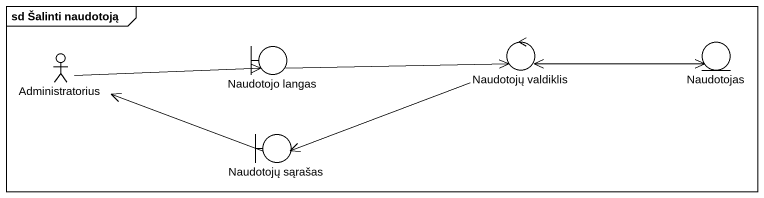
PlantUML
@startuml
mainframe sd Šalinti naudotoją
control "Naudotojų valdiklis" as Naudotojų_valdiklis
entity Naudotojas
actor Administratorius
boundary "Naudotojo langas" as Naudotojo_langas
boundary "Naudotojų sąrašas" as Naudotojų_sąrašas
Naudotojų_valdiklis -right-> Naudotojas
Naudotojų_valdiklis -left-> Naudotojų_sąrašas
Naudotojas -left-> Naudotojų_valdiklis
Administratorius -right-> Naudotojo_langas
Naudotojo_langas -right-> Naudotojų_valdiklis
Naudotojų_sąrašas -left-> Administratorius
@enduml
